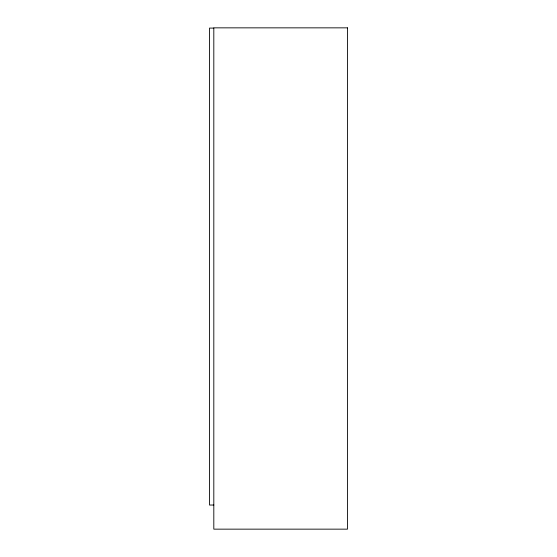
<?xml version="1.0" encoding="UTF-8"?>
<svg xmlns="http://www.w3.org/2000/svg" width="557" height="557" viewBox="0 0 557 557"><rect width="100%" height="100%" fill="white"/><g stroke="black" fill="none" stroke-linecap="round" stroke-linejoin="round"><path stroke-width="0.84" d="M213.811 28.087L209.509 28.087L209.509 505.039L213.811 505.039M347.491 27.85L213.811 27.85L213.811 529.15L347.491 529.15L347.491 27.85"/></g></svg>
